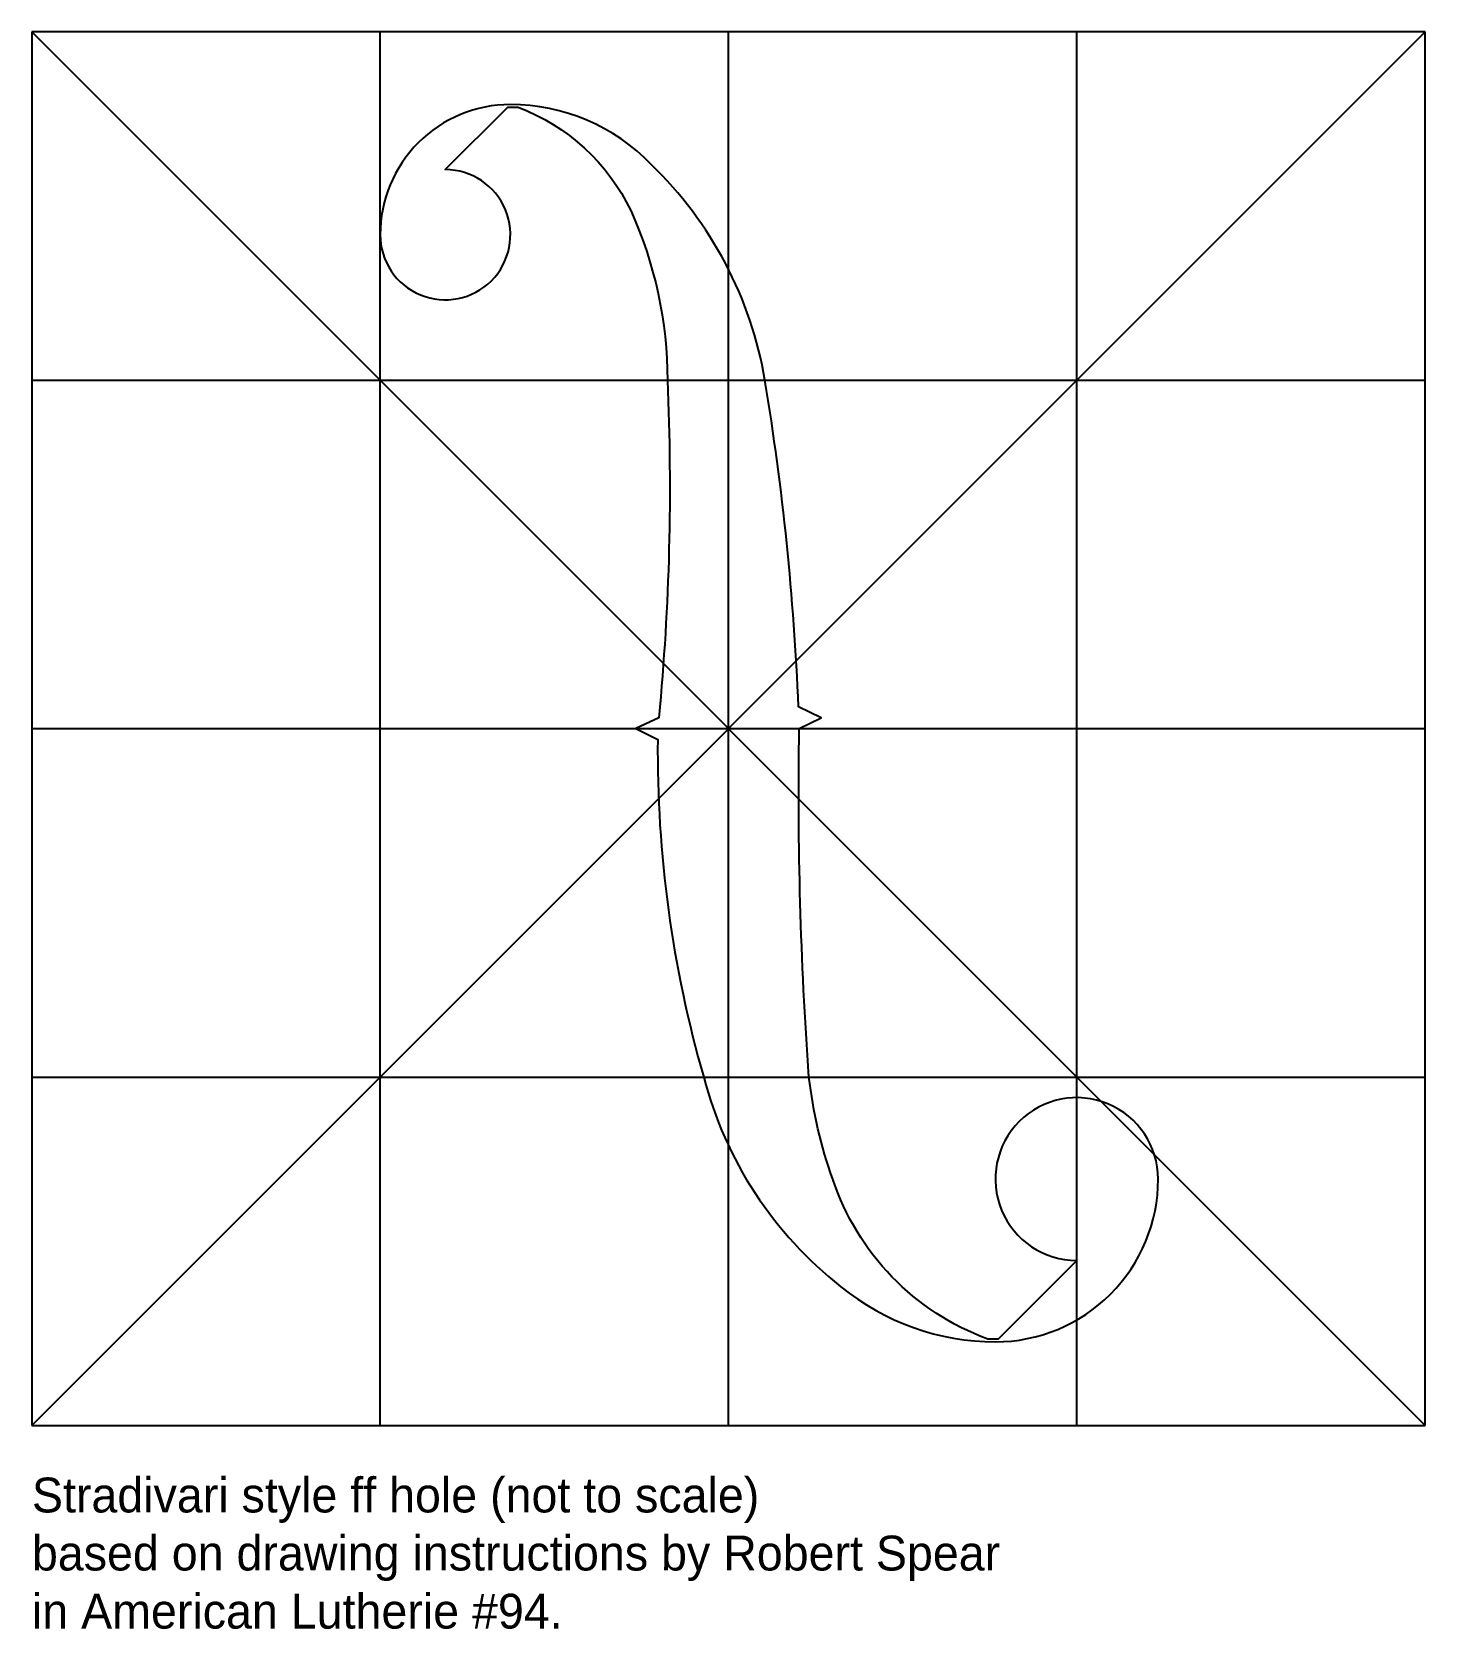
# Model space of a CAD drawing. Header units: inches. Extents: x 0 to 8, y -1.17 to 8.
import ezdxf

# ---------------------------------------------------------------- set-up
doc = ezdxf.new("R2010")
doc.units = ezdxf.units.IN
doc.header["$MEASUREMENT"] = 0
for name, color, linetype in [('FHole', 7, 'Continuous'), ('Grid', 8, 'Continuous'), ('Text', 7, 'Continuous')]:
    doc.layers.add(name, color=color, linetype=linetype)

msp = doc.modelspace()

# ---------------------------------------------------------------- linework, layer by layer
at = {"layer": 'FHole'}
msp.add_lwpolyline([(2.7915, 7.5677, -0.192745), (3.4391, 6.9739, -0.10659), (3.6492, 6, -0.034814), (3.5997, 4.0625), (3.4685, 4), (3.5935, 3.9375, 0.072647), (3.8577, 2, 0.16456), (4.6456, 0.7962, 0.172835), (5.5328, 0.4797, 0.414214), (6.4673, 1.4142, 2.414214), (6, 0.947), (5.5484, 0.4953), (5.4883, 0.4953, -0.22766), (4.5983, 1.4142, -0.055403), (4.462, 2, -0.022143), (4.4065, 4), (4.5315, 4.0625), (4.4019, 4.125, 0.030691), (4.2096, 6, 0.160243), (3.5563, 7.2387, 0.204166), (2.7476, 7.5833, 0.414214), (2, 6.8358, 2.414214), (2.3738, 7.2096), (2.7319, 7.5677)], format="xyb", close=True, dxfattribs=at)
msp.add_circle((0, 0), 1.111859514433796e-277, dxfattribs=at)
at = {"layer": 'Grid'}
for p, q in [((8, 8), (0, 8)), ((0, 8), (0, 0)), ((8, 0), (0, 8)), ((0, 0), (8, 8)), ((2, 0), (2, 8)), ((4, 0), (4, 8)), ((6, 0), (6, 8)), ((8, 0), (8, 8)), ((0, 6), (8, 6)), ((0, 4), (8, 4)), ((0, 2), (8, 2)), ((0, 0), (8, 0))]:
    msp.add_line(p, q, dxfattribs=at)

# ---------------------------------------------------------------- texts
at = {"layer": 'Text'}
for s, p in [('Stradivari style ff hole (not to scale)', (0, -0.5)), ('based on drawing instructions by Robert Spear', (0, -0.8333)), ('in American Lutherie #94.', (0, -1.1667))]:
    msp.add_text(s, height=0.2, dxfattribs=at).set_placement(p)

doc.saveas('drawing.dxf')
